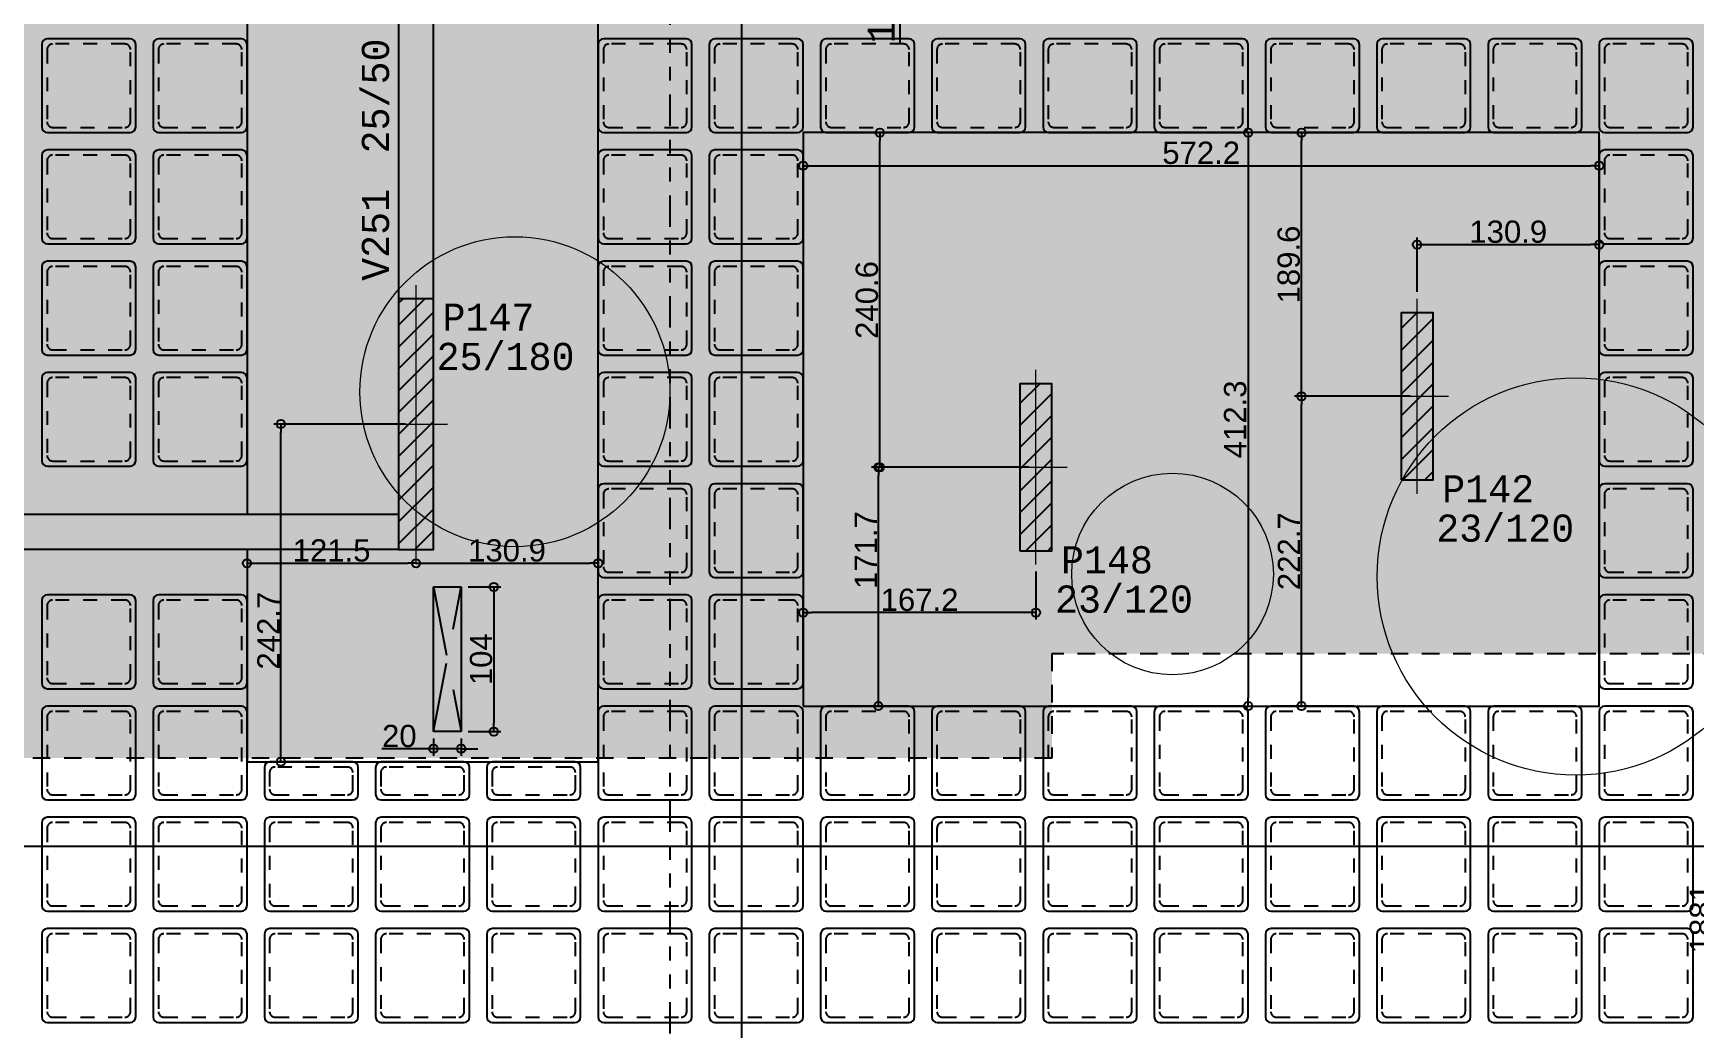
# Model space of a CAD drawing. Header units: millimetres. Extents: x -967 to 563, y -1588 to 506.
# Drawn here: x 53.28 to 65.23, y -255.93 to -248.77 of the extents above; entities that cross this region are included whole.
import ezdxf

# ---------------------------------------------------------------- set-up
doc = ezdxf.new("R2010")
doc.units = ezdxf.units.MM
for name, pattern in [('347-XXXX-ARQ-BASE-019-TÉRREO$0$HIDDEN2', [0.1875, 0.125, -0.0625]), ('CYPE_RAYAPUNTOPUNTO', [0.45, 0.225, -0.075, 0, -0.075, 0, -0.075]), ('DASHDOT', [1, 0.5, -0.25, 0, -0.25]), ('ESTILO_TQS_0001', [1, 0.7, -0.3]), ('TRAZO_HUECO', [0.75, 0.5, -0.25])]:
    doc.linetypes.add(name, pattern=pattern)
for name, color, linetype in [('1', 5, 'Continuous'), ('11', 7, 'Continuous'), ('12', 4, 'Continuous'), ('208', 13, 'Continuous'), ('237', 5, 'Continuous'), ('241', 7, 'TRAZO_HUECO'), ('251', 5, 'Continuous'), ('252', 153, 'ESTILO_TQS_0001'), ('3', 2, 'Continuous'), ('347-XXXX-ARQ-BASE-013-IMPLANTAÇÃO$0$_XREF-ARQ', 7, 'Continuous'), ('347-XXXX-ARQ-BASE-019-TÉRREO$0$AR-PRJ', 11, '347-XXXX-ARQ-BASE-019-TÉRREO$0$HIDDEN2'), ('8', 7, 'Continuous'), ('9', 7, 'Continuous'), ('COTAS', 1, 'Continuous'), ('EIXOS', 8, 'DASHDOT')]:
    doc.layers.add(name, color=color, linetype=linetype)
doc.layers.add('PILAR_EIXOS', color=1, linetype='Continuous', lineweight=0)
doc.layers.add('PILAR_HACH', color=4, linetype='Continuous', lineweight=0)
doc.styles.add('ARIAL', font='arial.ttf')
doc.styles.add('TQS_LUCIDA_CONSOLE', font='lucon.TTF')
doc.dimstyles.new('AVILLA 100 2', dxfattribs={"dimtxt": 0.16, "dimasz": 0.06, "dimexe": 0.05, "dimexo": 0.05, "dimgap": 0.01, "dimtad": 3, "dimdec": 1, "dimlfac": 100, "dimzin": 9, "dimdsep": 46, "dimtxsty": 'ARIAL', "dimblk": 'ORIGIN', "dimcen": 1.5, "dimclrd": 10, "dimclre": 10, "dimclrt": 7, "dimadec": 0, "dimazin": 0, "dimtfac": 1, "dimtdec": 1, "dimtmove": 0, "dimatfit": 1, "dimfxl": 1, "dimarcsym": 0})
pattern_1 = [(45, (585.15059, -196.08026), (-0.07857724, 0.07857724), [])]

# ---------------------------------------------------------------- blocks, each defined once
blk = doc.blocks.new('ENCHIMENTO_PISO TERREO')
h = blk.add_hatch(color=9)
h.dxf.hatch_style = 1
h.paths.add_polyline_path([(27.7, 0.14), (27.7, 0.75), (31.15, 0.75), (31.15, 5.14), (24.8495, 5.14), (24.8495, 7.04), (12.06, 7.04), (12.06, 4.64), (4, 4.64), (4, 7.04), (-8.79, 7.04), (-8.7905, 5.14), (-15.09, 5.14), (-15.09, 0.75), (-11.64, 0.75), (-11.64, 0.17), (-11.64, -2.71), (-15.09, -2.71), (-15.09, -9.5), (-8.39, -9.5), (-8.39, -11), (1.35, -11), (1.35, -10.25), (14.71, -10.25), (14.71, -11), (24.45, -11), (24.45, -9.5), (31.15, -9.5), (31.15, -5.11), (27.7, -5.11)])
at = {"layer": '347-XXXX-ARQ-BASE-019-TÉRREO$0$AR-PRJ', "color": 9}
blk.add_lwpolyline([(24.45, -11), (14.71, -11), (14.71, -10.25), (1.35, -10.25), (1.35, -11), (-8.39, -11), (-8.39, -9.5), (-15.09, -9.5), (-15.09, -2.71), (-11.64, -2.71), (-11.64, 0.14)], dxfattribs=at)
blk = doc.blocks.new('_VAONER063700637000750007500')
at = {"layer": '251', "color": 8}
for p, q in [((-33.725, 29.725), (-33.725, -29.725)), ((29.725, 33.725), (-29.725, 33.725)), ((33.725, -29.725), (33.725, 29.725)), ((-29.725, -33.725), (29.725, -33.725))]:
    blk.add_line(p, q, dxfattribs=at)
for centre, start, end in [((-29.725, 29.725), 90, 180), ((29.725, 29.725), 0, 90), ((-29.725, -29.725), 180, 270), ((29.725, -29.725), 270, 0)]:
    blk.add_arc(centre, 4, start, end, dxfattribs=at)
at = {"layer": '252', "color": 8}
for p, q in [((-29.975, 25.975), (-29.975, -25.975)), ((25.975, 29.975), (-25.975, 29.975)), ((29.975, -25.975), (29.975, 25.975)), ((-25.975, -29.975), (25.975, -29.975))]:
    blk.add_line(p, q, dxfattribs=at)
for centre, start, end in [((-25.975, 25.975), 90, 180), ((25.975, 25.975), 0, 90), ((-25.975, -25.975), 180, 270), ((25.975, -25.975), 270, 0)]:
    blk.add_arc(centre, 4, start, end, dxfattribs=at)
blk = doc.blocks.new('_VAONER063700237000750007500')
at = {"layer": '251', "color": 8}
for p, q in [((29.725, 13.725), (-29.725, 13.725)), ((-33.725, 9.725), (-33.725, -9.725)), ((33.725, -9.725), (33.725, 9.725)), ((-29.725, -13.725), (29.725, -13.725))]:
    blk.add_line(p, q, dxfattribs=at)
for centre, start, end in [((-29.725, 9.725), 90, 180), ((29.725, 9.725), 0, 90), ((-29.725, -9.725), 180, 270), ((29.725, -9.725), 270, 0)]:
    blk.add_arc(centre, 4, start, end, dxfattribs=at)
at = {"layer": '252', "color": 8}
for p, q in [((-29.975, 5.975), (-29.975, -5.975)), ((25.975, 9.975), (-25.975, 9.975)), ((29.975, -5.975), (29.975, 5.975)), ((-25.975, -9.975), (25.975, -9.975))]:
    blk.add_line(p, q, dxfattribs=at)
for centre, start, end in [((-25.975, 5.975), 90, 180), ((25.975, 5.975), 0, 90), ((-25.975, -5.975), 180, 270), ((25.975, -5.975), 270, 0)]:
    blk.add_arc(centre, 4, start, end, dxfattribs=at)
blk = doc.blocks.new('NERVURADA TÉRREO 1 MODELO 2 (LO) R0')
at = {"layer": '208', "xscale": 0.01, "yscale": 0.01, "zscale": 0.01}
for name, p in [('_VAONER063700637000750007500', (725.857, -762.317)), ('_VAONER063700637000750007500', (726.657, -762.317)), ('_VAONER063700637000750007500', (729.855, -762.317)), ('_VAONER063700637000750007500', (730.654, -762.317)), ('_VAONER063700637000750007500', (731.454, -762.317)), ('_VAONER063700637000750007500', (732.253, -762.317)), ('_VAONER063700637000750007500', (733.053, -762.317)), ('_VAONER063700637000750007500', (733.852, -762.317)), ('_VAONER063700637000750007500', (734.652, -762.317)), ('_VAONER063700637000750007500', (735.451, -762.317)), ('_VAONER063700637000750007500', (736.251, -762.317)), ('_VAONER063700637000750007500', (737.05, -762.317)), ('_VAONER063700637000750007500', (725.857, -763.116)), ('_VAONER063700637000750007500', (726.657, -763.116)), ('_VAONER063700637000750007500', (729.855, -763.116)), ('_VAONER063700637000750007500', (730.654, -763.116)), ('_VAONER063700637000750007500', (737.05, -763.116)), ('_VAONER063700637000750007500', (725.857, -763.916)), ('_VAONER063700637000750007500', (726.657, -763.916)), ('_VAONER063700637000750007500', (729.855, -763.916)), ('_VAONER063700637000750007500', (730.654, -763.916)), ('_VAONER063700637000750007500', (737.05, -763.916)), ('_VAONER063700637000750007500', (725.857, -764.715)), ('_VAONER063700637000750007500', (726.657, -764.715)), ('_VAONER063700637000750007500', (729.855, -764.715)), ('_VAONER063700637000750007500', (730.654, -764.715)), ('_VAONER063700637000750007500', (737.05, -764.715)), ('_VAONER063700637000750007500', (729.855, -765.515)), ('_VAONER063700637000750007500', (730.654, -765.515)), ('_VAONER063700637000750007500', (737.05, -765.515)), ('_VAONER063700637000750007500', (725.857, -766.314)), ('_VAONER063700637000750007500', (726.657, -766.314)), ('_VAONER063700637000750007500', (729.855, -766.314)), ('_VAONER063700637000750007500', (730.654, -766.314)), ('_VAONER063700637000750007500', (737.05, -766.314)), ('_VAONER063700637000750007500', (725.857, -767.114)), ('_VAONER063700637000750007500', (726.657, -767.114)), ('_VAONER063700637000750007500', (729.855, -767.114)), ('_VAONER063700637000750007500', (730.654, -767.114)), ('_VAONER063700637000750007500', (731.454, -767.114)), ('_VAONER063700637000750007500', (732.253, -767.114)), ('_VAONER063700637000750007500', (733.053, -767.114)), ('_VAONER063700637000750007500', (733.852, -767.114)), ('_VAONER063700637000750007500', (734.652, -767.114)), ('_VAONER063700637000750007500', (735.451, -767.114)), ('_VAONER063700637000750007500', (736.251, -767.114)), ('_VAONER063700637000750007500', (737.05, -767.114)), ('_VAONER063700237000750007500', (727.456, -767.314)), ('_VAONER063700237000750007500', (728.256, -767.314)), ('_VAONER063700237000750007500', (729.055, -767.314)), ('_VAONER063700637000750007500', (725.857, -767.913)), ('_VAONER063700637000750007500', (726.657, -767.913)), ('_VAONER063700637000750007500', (727.456, -767.913)), ('_VAONER063700637000750007500', (728.256, -767.913)), ('_VAONER063700637000750007500', (729.055, -767.913)), ('_VAONER063700637000750007500', (729.855, -767.913)), ('_VAONER063700637000750007500', (730.654, -767.913)), ('_VAONER063700637000750007500', (731.454, -767.913)), ('_VAONER063700637000750007500', (732.253, -767.913)), ('_VAONER063700637000750007500', (733.053, -767.913)), ('_VAONER063700637000750007500', (733.852, -767.913)), ('_VAONER063700637000750007500', (734.652, -767.913)), ('_VAONER063700637000750007500', (735.451, -767.913)), ('_VAONER063700637000750007500', (736.251, -767.913)), ('_VAONER063700637000750007500', (737.05, -767.913)), ('_VAONER063700637000750007500', (725.857, -768.713)), ('_VAONER063700637000750007500', (726.657, -768.713)), ('_VAONER063700637000750007500', (727.456, -768.713)), ('_VAONER063700637000750007500', (728.256, -768.713)), ('_VAONER063700637000750007500', (729.055, -768.713)), ('_VAONER063700637000750007500', (729.855, -768.713)), ('_VAONER063700637000750007500', (730.654, -768.713)), ('_VAONER063700637000750007500', (731.454, -768.713)), ('_VAONER063700637000750007500', (732.253, -768.713)), ('_VAONER063700637000750007500', (733.053, -768.713)), ('_VAONER063700637000750007500', (733.852, -768.713)), ('_VAONER063700637000750007500', (734.652, -768.713)), ('_VAONER063700637000750007500', (735.451, -768.713)), ('_VAONER063700637000750007500', (736.251, -768.713)), ('_VAONER063700637000750007500', (737.05, -768.713))]:
    blk.add_blockref(name, p, dxfattribs=at)
blk = doc.blocks.new('_Origin')
at = {"color": 0, "linetype": 'ByBlock', "lineweight": -2}
blk.add_line((0, 0), (-1, 0), dxfattribs=at)
blk.add_circle((0, 0), 0.5, dxfattribs=at)
blk = doc.blocks.new('Eixos do pilar')
at = {"layer": 'PILAR_EIXOS'}
for p, q in [((0, -0.5), (0, 0.5)), ((-0.5, 0), (0.5, 0))]:
    blk.add_line(p, q, dxfattribs=at)
blk = doc.blocks.new('EIXOS DE OBRA TERREO1')
at = {"layer": 'EIXOS', "linetype": 'CYPE_RAYAPUNTOPUNTO'}
blk.add_line((730.0342, -130.4804), (730.0342, -190.271), dxfattribs=at)
blk = doc.blocks.new('*D466')
at = {"layer": 'COTAS', "color": 10, "linetype": 'ByBlock', "lineweight": -2, "transparency": 16777216}
blk.add_line((836.229, -597.77), (837.324, -597.77), dxfattribs=at)
at = {"layer": 'Defpoints', "color": 0, "linetype": 'ByBlock', "transparency": 16777216}
for p in [(836.169, -597.77), (837.384, -597.77), (837.384, -597.77)]:
    blk.add_point(p, dxfattribs=at)
at = {"layer": 'COTAS', "color": 10, "linetype": 'ByBlock', "lineweight": -2, "transparency": 16777216, "xscale": 0.06, "yscale": 0.06, "zscale": 0.06, "rotation": 180}
blk.add_blockref('_Origin', (836.169, -597.77), dxfattribs=at)
at = {"layer": 'COTAS', "color": 10, "linetype": 'ByBlock', "lineweight": -2, "transparency": 16777216, "xscale": 0.06, "yscale": 0.06, "zscale": 0.06}
blk.add_blockref('_Origin', (837.384, -597.77), dxfattribs=at)
at = {"layer": 'COTAS', "color": 7, "linetype": 'ByBlock', "transparency": 16777216, "insert": (836.777, -597.679), "char_height": 0.16, "attachment_point": 5, "style": 'ARIAL'}
blk.add_mtext('121.5', dxfattribs=at)
blk = doc.blocks.new('*D467')
at = {"layer": 'COTAS', "color": 10, "linetype": 'ByBlock', "lineweight": -2, "transparency": 16777216}
for p, q in [((837.444, -597.77), (838.633, -597.77)), ((838.693, -598.668), (838.693, -597.72))]:
    blk.add_line(p, q, dxfattribs=at)
at = {"layer": 'Defpoints', "color": 0, "linetype": 'ByBlock', "transparency": 16777216}
for p in [(837.384, -597.77), (838.693, -597.77), (838.693, -598.718)]:
    blk.add_point(p, dxfattribs=at)
at = {"layer": 'COTAS', "color": 10, "linetype": 'ByBlock', "lineweight": -2, "transparency": 16777216, "xscale": 0.06, "yscale": 0.06, "zscale": 0.06, "rotation": 180}
blk.add_blockref('_Origin', (837.384, -597.77), dxfattribs=at)
at = {"layer": 'COTAS', "color": 10, "linetype": 'ByBlock', "lineweight": -2, "transparency": 16777216, "xscale": 0.06, "yscale": 0.06, "zscale": 0.06}
blk.add_blockref('_Origin', (838.693, -597.77), dxfattribs=at)
at = {"layer": 'COTAS', "color": 7, "linetype": 'ByBlock', "transparency": 16777216, "insert": (838.038, -597.679), "char_height": 0.16, "attachment_point": 5, "style": 'ARIAL'}
blk.add_mtext('130.9', dxfattribs=at)
blk = doc.blocks.new('*D468')
at = {"layer": 'COTAS', "color": 10, "linetype": 'ByBlock', "lineweight": -2, "transparency": 16777216}
for p, q in [((837.309, -596.77), (836.363, -596.77)), ((836.413, -599.137), (836.413, -596.83)), ((836.373, -599.197), (836.363, -599.197))]:
    blk.add_line(p, q, dxfattribs=at)
at = {"layer": 'Defpoints', "color": 0, "linetype": 'ByBlock', "transparency": 16777216}
for p in [(836.413, -596.77), (837.359, -596.77), (836.423, -599.197)]:
    blk.add_point(p, dxfattribs=at)
at = {"layer": 'COTAS', "color": 10, "linetype": 'ByBlock', "lineweight": -2, "transparency": 16777216, "xscale": 0.06, "yscale": 0.06, "zscale": 0.06}
for p, rotation in [((836.413, -596.77), 90), ((836.413, -599.197), 270)]:
    blk.add_blockref('_Origin', p, dxfattribs=dict(at, rotation=rotation))
at = {"layer": 'COTAS', "color": 7, "linetype": 'ByBlock', "transparency": 16777216, "insert": (836.323, -598.255), "char_height": 0.16, "attachment_point": 5, "rotation": 90, "style": 'ARIAL'}
blk.add_mtext('242.7', dxfattribs=at)
blk = doc.blocks.new('*D529')
at = {"layer": 'COTAS', "color": 10, "linetype": 'ByBlock', "lineweight": -2, "transparency": 16777216}
for p, q in [((840.167, -597.83), (840.167, -598.175)), ((841.839, -597.83), (841.839, -598.175)), ((841.779, -598.125), (840.227, -598.125))]:
    blk.add_line(p, q, dxfattribs=at)
at = {"layer": 'Defpoints', "color": 0, "linetype": 'ByBlock', "transparency": 16777216}
for p in [(840.167, -597.78), (841.839, -597.78), (840.167, -598.125)]:
    blk.add_point(p, dxfattribs=at)
at = {"layer": 'COTAS', "color": 10, "linetype": 'ByBlock', "lineweight": -2, "transparency": 16777216, "xscale": 0.06, "yscale": 0.06, "zscale": 0.06, "rotation": 180}
blk.add_blockref('_Origin', (840.167, -598.125), dxfattribs=at)
at = {"layer": 'COTAS', "color": 10, "linetype": 'ByBlock', "lineweight": -2, "transparency": 16777216, "xscale": 0.06, "yscale": 0.06, "zscale": 0.06}
blk.add_blockref('_Origin', (841.839, -598.125), dxfattribs=at)
at = {"layer": 'COTAS', "color": 7, "linetype": 'ByBlock', "transparency": 16777216, "insert": (841.003, -598.034), "char_height": 0.16, "attachment_point": 5, "style": 'ARIAL'}
blk.add_mtext('167.2', dxfattribs=at)
blk = doc.blocks.new('*D530')
at = {"layer": 'COTAS', "color": 10, "linetype": 'ByBlock', "lineweight": -2, "transparency": 16777216}
for p, q in [((845.888, -595.153), (845.888, -595.53)), ((844.579, -595.82), (844.579, -595.43)), ((844.639, -595.48), (845.828, -595.48))]:
    blk.add_line(p, q, dxfattribs=at)
at = {"layer": 'Defpoints', "color": 0, "linetype": 'ByBlock', "transparency": 16777216}
for p in [(845.888, -595.103), (845.888, -595.48), (844.579, -595.87)]:
    blk.add_point(p, dxfattribs=at)
at = {"layer": 'COTAS', "color": 10, "linetype": 'ByBlock', "lineweight": -2, "transparency": 16777216, "xscale": 0.06, "yscale": 0.06, "zscale": 0.06, "rotation": 180}
blk.add_blockref('_Origin', (844.579, -595.48), dxfattribs=at)
at = {"layer": 'COTAS', "color": 10, "linetype": 'ByBlock', "lineweight": -2, "transparency": 16777216, "xscale": 0.06, "yscale": 0.06, "zscale": 0.06}
blk.add_blockref('_Origin', (845.888, -595.48), dxfattribs=at)
at = {"layer": 'COTAS', "color": 7, "linetype": 'ByBlock', "transparency": 16777216, "insert": (845.234, -595.388), "char_height": 0.16, "attachment_point": 5, "style": 'ARIAL'}
blk.add_mtext('130.9', dxfattribs=at)
blk = doc.blocks.new('*D531')
at = {"layer": 'COTAS', "color": 10, "linetype": 'ByBlock', "lineweight": -2, "transparency": 16777216}
for p, q in [((841.789, -597.08), (840.657, -597.08)), ((840.707, -598.737), (840.707, -597.14)), ((840.679, -598.797), (840.757, -598.797))]:
    blk.add_line(p, q, dxfattribs=at)
at = {"layer": 'Defpoints', "color": 0, "linetype": 'ByBlock', "transparency": 16777216}
for p in [(840.707, -597.08), (841.839, -597.08), (840.629, -598.797)]:
    blk.add_point(p, dxfattribs=at)
at = {"layer": 'COTAS', "color": 10, "linetype": 'ByBlock', "lineweight": -2, "transparency": 16777216, "xscale": 0.06, "yscale": 0.06, "zscale": 0.06}
for p, rotation in [((840.707, -597.08), 90), ((840.707, -598.797), 270)]:
    blk.add_blockref('_Origin', p, dxfattribs=dict(at, rotation=rotation))
at = {"layer": 'COTAS', "color": 7, "linetype": 'ByBlock', "transparency": 16777216, "insert": (840.617, -597.676), "char_height": 0.16, "attachment_point": 5, "rotation": 90, "style": 'ARIAL'}
blk.add_mtext('171.7', dxfattribs=at)
blk = doc.blocks.new('*D532')
at = {"layer": 'COTAS', "color": 10, "linetype": 'ByBlock', "lineweight": -2, "transparency": 16777216}
for p, q in [((840.717, -597.02), (840.717, -594.735)), ((841.789, -597.08), (840.667, -597.08))]:
    blk.add_line(p, q, dxfattribs=at)
at = {"layer": 'Defpoints', "color": 0, "linetype": 'ByBlock', "transparency": 16777216}
for p in [(840.717, -594.675), (840.717, -594.675), (841.839, -597.08)]:
    blk.add_point(p, dxfattribs=at)
at = {"layer": 'COTAS', "color": 10, "linetype": 'ByBlock', "lineweight": -2, "transparency": 16777216, "xscale": 0.06, "yscale": 0.06, "zscale": 0.06}
for p, rotation in [((840.717, -594.675), 90), ((840.717, -597.08), 270)]:
    blk.add_blockref('_Origin', p, dxfattribs=dict(at, rotation=rotation))
at = {"layer": 'COTAS', "color": 7, "linetype": 'ByBlock', "transparency": 16777216, "insert": (840.625, -595.878), "char_height": 0.16, "attachment_point": 5, "rotation": 90, "style": 'ARIAL'}
blk.add_mtext('240.6', dxfattribs=at)
blk = doc.blocks.new('*D533')
at = {"layer": 'COTAS', "color": 10, "linetype": 'ByBlock', "lineweight": -2, "transparency": 16777216}
for p, q in [((844.529, -596.57), (843.698, -596.57)), ((843.748, -598.737), (843.748, -596.63)), ((843.777, -598.797), (843.698, -598.797))]:
    blk.add_line(p, q, dxfattribs=at)
at = {"layer": 'Defpoints', "color": 0, "linetype": 'ByBlock', "transparency": 16777216}
for p in [(843.748, -596.57), (844.579, -596.57), (843.827, -598.797)]:
    blk.add_point(p, dxfattribs=at)
at = {"layer": 'COTAS', "color": 10, "linetype": 'ByBlock', "lineweight": -2, "transparency": 16777216, "xscale": 0.06, "yscale": 0.06, "zscale": 0.06}
for p, rotation in [((843.748, -596.57), 90), ((843.748, -598.797), 270)]:
    blk.add_blockref('_Origin', p, dxfattribs=dict(at, rotation=rotation))
at = {"layer": 'COTAS', "color": 7, "linetype": 'ByBlock', "transparency": 16777216, "insert": (843.658, -597.684), "char_height": 0.16, "attachment_point": 5, "rotation": 90, "style": 'ARIAL'}
blk.add_mtext('222.7', dxfattribs=at)
blk = doc.blocks.new('*D534')
at = {"layer": 'COTAS', "color": 10, "linetype": 'ByBlock', "lineweight": -2, "transparency": 16777216}
for p, q in [((843.777, -594.675), (843.698, -594.675)), ((843.748, -596.51), (843.748, -594.735)), ((844.529, -596.57), (843.698, -596.57))]:
    blk.add_line(p, q, dxfattribs=at)
at = {"layer": 'Defpoints', "color": 0, "linetype": 'ByBlock', "transparency": 16777216}
for p in [(843.748, -594.675), (843.827, -594.675), (844.579, -596.57)]:
    blk.add_point(p, dxfattribs=at)
at = {"layer": 'COTAS', "color": 10, "linetype": 'ByBlock', "lineweight": -2, "transparency": 16777216, "xscale": 0.06, "yscale": 0.06, "zscale": 0.06}
for p, rotation in [((843.748, -594.675), 90), ((843.748, -596.57), 270)]:
    blk.add_blockref('_Origin', p, dxfattribs=dict(at, rotation=rotation))
at = {"layer": 'COTAS', "color": 7, "linetype": 'ByBlock', "transparency": 16777216, "insert": (843.657, -595.623), "char_height": 0.16, "attachment_point": 5, "rotation": 90, "style": 'ARIAL'}
blk.add_mtext('189.6', dxfattribs=at)
blk = doc.blocks.new('*D535')
at = {"layer": 'COTAS', "color": 10, "linetype": 'ByBlock', "lineweight": -2, "transparency": 16777216}
for p, q in [((840.167, -594.725), (840.167, -594.963)), ((845.888, -594.725), (845.888, -594.963)), ((840.227, -594.913), (845.828, -594.913))]:
    blk.add_line(p, q, dxfattribs=at)
at = {"layer": 'Defpoints', "color": 0, "linetype": 'ByBlock', "transparency": 16777216}
for p in [(840.167, -594.675), (845.888, -594.675), (845.888, -594.913)]:
    blk.add_point(p, dxfattribs=at)
at = {"layer": 'COTAS', "color": 10, "linetype": 'ByBlock', "lineweight": -2, "transparency": 16777216, "xscale": 0.06, "yscale": 0.06, "zscale": 0.06, "rotation": 180}
blk.add_blockref('_Origin', (840.167, -594.913), dxfattribs=at)
at = {"layer": 'COTAS', "color": 10, "linetype": 'ByBlock', "lineweight": -2, "transparency": 16777216, "xscale": 0.06, "yscale": 0.06, "zscale": 0.06}
blk.add_blockref('_Origin', (845.888, -594.913), dxfattribs=at)
at = {"layer": 'COTAS', "color": 7, "linetype": 'ByBlock', "transparency": 16777216, "insert": (843.027, -594.821), "char_height": 0.16, "attachment_point": 5, "style": 'ARIAL'}
blk.add_mtext('572.2', dxfattribs=at)
blk = doc.blocks.new('*D536')
at = {"layer": 'COTAS', "color": 10, "linetype": 'ByBlock', "lineweight": -2, "transparency": 16777216}
for p, q in [((843.698, -594.675), (843.314, -594.675)), ((843.364, -594.735), (843.364, -598.737))]:
    blk.add_line(p, q, dxfattribs=at)
at = {"layer": 'Defpoints', "color": 0, "linetype": 'ByBlock', "transparency": 16777216}
for p in [(843.748, -594.675), (843.364, -598.797), (843.364, -598.797)]:
    blk.add_point(p, dxfattribs=at)
at = {"layer": 'COTAS', "color": 10, "linetype": 'ByBlock', "lineweight": -2, "transparency": 16777216, "xscale": 0.06, "yscale": 0.06, "zscale": 0.06}
for p, rotation in [((843.364, -594.675), 90), ((843.364, -598.797), 270)]:
    blk.add_blockref('_Origin', p, dxfattribs=dict(at, rotation=rotation))
at = {"layer": 'COTAS', "color": 7, "linetype": 'ByBlock', "transparency": 16777216, "insert": (843.272, -596.736), "char_height": 0.16, "attachment_point": 5, "rotation": 90, "style": 'ARIAL'}
blk.add_mtext('412.3', dxfattribs=at)
blk = doc.blocks.new('*D780')
at = {"layer": 'COTAS', "color": 10, "linetype": 'ByBlock', "lineweight": -2, "transparency": 16777216}
blk.add_line((820.942, -599.805), (875.954, -599.805), dxfattribs=at)
at = {"layer": 'Defpoints', "color": 0, "linetype": 'ByBlock', "transparency": 16777216}
for p in [(820.882, -599.805), (876.014, -599.805), (876.014, -599.805)]:
    blk.add_point(p, dxfattribs=at)
at = {"layer": 'COTAS', "color": 10, "linetype": 'ByBlock', "lineweight": -2, "transparency": 16777216, "xscale": 0.06, "yscale": 0.06, "zscale": 0.06, "rotation": 180}
blk.add_blockref('_Origin', (820.882, -599.805), dxfattribs=at)
at = {"layer": 'COTAS', "color": 10, "linetype": 'ByBlock', "lineweight": -2, "transparency": 16777216, "xscale": 0.06, "yscale": 0.06, "zscale": 0.06}
blk.add_blockref('_Origin', (876.014, -599.805), dxfattribs=at)
at = {"layer": 'COTAS', "color": 7, "linetype": 'ByBlock', "transparency": 16777216, "insert": (848.448, -599.713), "char_height": 0.16, "attachment_point": 5, "style": 'ARIAL'}
blk.add_mtext('5513.2', dxfattribs=at)
blk = doc.blocks.new('*D784')
at = {"layer": 'COTAS', "color": 10, "linetype": 'ByBlock', "lineweight": -2, "transparency": 16777216}
blk.add_line((839.725, -613.67), (839.725, -567.37), dxfattribs=at)
at = {"layer": 'Defpoints', "color": 0, "linetype": 'ByBlock', "transparency": 16777216}
for p in [(839.725, -567.31), (839.725, -567.31), (839.725, -613.73)]:
    blk.add_point(p, dxfattribs=at)
at = {"layer": 'COTAS', "color": 10, "linetype": 'ByBlock', "lineweight": -2, "transparency": 16777216, "xscale": 0.06, "yscale": 0.06, "zscale": 0.06}
for p, rotation in [((839.725, -567.31), 90), ((839.725, -613.73), 270)]:
    blk.add_blockref('_Origin', p, dxfattribs=dict(at, rotation=rotation))
at = {"layer": 'COTAS', "color": 7, "linetype": 'ByBlock', "transparency": 16777216, "insert": (839.633, -590.52), "char_height": 0.16, "attachment_point": 5, "rotation": 90, "style": 'ARIAL'}
blk.add_mtext('4642', dxfattribs=at)
blk = doc.blocks.new('*D785')
at = {"layer": 'COTAS', "color": 10, "linetype": 'ByBlock', "lineweight": -2, "transparency": 16777216}
blk.add_line((846.711, -590.98), (846.711, -609.67), dxfattribs=at)
at = {"layer": 'Defpoints', "color": 0, "linetype": 'ByBlock', "transparency": 16777216}
for p in [(846.711, -590.92), (846.711, -609.73), (846.711, -609.73)]:
    blk.add_point(p, dxfattribs=at)
at = {"layer": 'COTAS', "color": 10, "linetype": 'ByBlock', "lineweight": -2, "transparency": 16777216, "xscale": 0.06, "yscale": 0.06, "zscale": 0.06}
for p, rotation in [((846.711, -590.92), 90), ((846.711, -609.73), 270)]:
    blk.add_blockref('_Origin', p, dxfattribs=dict(at, rotation=rotation))
at = {"layer": 'COTAS', "color": 7, "linetype": 'ByBlock', "transparency": 16777216, "insert": (846.619, -600.325), "char_height": 0.16, "attachment_point": 5, "rotation": 90, "style": 'ARIAL'}
blk.add_mtext('1881', dxfattribs=at)
blk = doc.blocks.new('*D559')
at = {"layer": 'COTAS', "color": 10, "linetype": 'ByBlock', "lineweight": -2, "transparency": 16777216}
for p, q in [((837.759, -597.94), (837.993, -597.94)), ((837.943, -598), (837.943, -598.92)), ((837.759, -598.98), (837.993, -598.98))]:
    blk.add_line(p, q, dxfattribs=at)
at = {"layer": 'Defpoints', "color": 0, "linetype": 'ByBlock', "transparency": 16777216}
for p in [(837.709, -597.94), (837.709, -598.98), (837.943, -598.98)]:
    blk.add_point(p, dxfattribs=at)
at = {"layer": 'COTAS', "color": 10, "linetype": 'ByBlock', "lineweight": -2, "transparency": 16777216, "xscale": 0.06, "yscale": 0.06, "zscale": 0.06}
for p, rotation in [((837.943, -597.94), 90), ((837.943, -598.98), 270)]:
    blk.add_blockref('_Origin', p, dxfattribs=dict(at, rotation=rotation))
at = {"layer": 'COTAS', "color": 7, "linetype": 'ByBlock', "transparency": 16777216, "insert": (837.852, -598.46), "char_height": 0.16, "attachment_point": 5, "rotation": 90, "style": 'ARIAL'}
blk.add_mtext('104', dxfattribs=at)
blk = doc.blocks.new('*D560')
at = {"layer": 'COTAS', "color": 10, "linetype": 'ByBlock', "lineweight": -2, "transparency": 16777216}
for p, q in [((837.449, -599.104), (837.138, -599.104)), ((837.509, -599.03), (837.509, -599.154)), ((837.709, -599.104), (837.509, -599.104)), ((837.709, -599.03), (837.709, -599.154)), ((837.769, -599.104), (837.829, -599.104))]:
    blk.add_line(p, q, dxfattribs=at)
at = {"layer": 'Defpoints', "color": 0, "linetype": 'ByBlock', "transparency": 16777216}
for p in [(837.509, -598.98), (837.709, -598.98), (837.509, -599.104)]:
    blk.add_point(p, dxfattribs=at)
at = {"layer": 'COTAS', "color": 10, "linetype": 'ByBlock', "lineweight": -2, "transparency": 16777216, "xscale": 0.06, "yscale": 0.06, "zscale": 0.06}
blk.add_blockref('_Origin', (837.509, -599.104), dxfattribs=at)
at = {"layer": 'COTAS', "color": 10, "linetype": 'ByBlock', "lineweight": -2, "transparency": 16777216, "xscale": 0.06, "yscale": 0.06, "zscale": 0.06, "rotation": 180}
blk.add_blockref('_Origin', (837.709, -599.104), dxfattribs=at)
at = {"layer": 'COTAS', "color": 7, "linetype": 'ByBlock', "transparency": 16777216, "insert": (837.264, -599.013), "char_height": 0.16, "attachment_point": 5, "style": 'ARIAL'}
blk.add_mtext('20', dxfattribs=at)
blk = doc.blocks.new('COTAS TÉRREO (LO) R0')
at = {"layer": 'COTAS', "linetype": 'ByBlock'}
for base, p1, p2, picture, middle in [((839.7245, -567.3104), (839.7245, -613.7304), (839.7245, -567.3104), '*D784', (839.6329, -590.5204)), ((846.7112, -609.7304), (846.7112, -590.9204), (846.7112, -609.7304), '*D785', (846.6195, -600.3254)), ((840.7171853535, -594.6748861131), (841.8392448012, -597.0803861132), (840.7171853535, -594.6748861131), '*D532', (840.6254936755, -595.8776361132)), ((843.3639362569, -598.7973861131), (843.7483879144, -594.6748861131), (843.3639362569, -598.7973861131), '*D536', (843.2721900086, -596.7361361131)), ((843.7483879144, -594.6748861131), (844.5792448012, -596.5703861132), (843.8269948043, -594.6748861131), '*D534', (843.6566962363, -595.6226361132)), ((843.7484, -596.5704), (843.827, -598.7974), (844.5792, -596.5704), '*D533', (843.6581, -597.6839)), ((837.9434, -598.9804), (837.7092, -597.9404), (837.7092, -598.9804), '*D559', (837.8517, -598.4604))]:
    dim = blk.add_linear_dim(base=base, p1=p1, p2=p2, angle=90, dimstyle='AVILLA 100 2', dxfattribs=at)
    dim.commit()
    dim.dimension.update_dxf_attribs({"geometry": picture, "text_midpoint": middle})
for base, p1, p2, picture, middle in [((845.8882448043, -594.9125758878), (840.1667448043, -594.6748861131), (845.8882448043, -594.6748861131), '*D535', (843.0274948043, -594.8208842098)), ((837.3842, -597.7704), (836.1692, -597.7704), (837.3842, -597.7704), '*D466', (836.7767, -597.6787)), ((838.692744804, -597.770386113), (837.384244801, -597.770386113), (838.692744804, -598.718444541), '*D467', (838.038494803, -597.678639865)), ((840.166744804, -598.125350325), (841.839244801, -597.780386113), (840.166744804, -597.780386113), '*D529', (841.002994803, -598.033658647)), ((837.5092, -599.1044), (837.7092, -598.9804), (837.5092, -598.9804), '*D560', (837.2636, -599.0128)), ((876.0142, -599.8051), (820.882, -599.8051), (876.0142, -599.8051), '*D780', (848.4481, -599.7133))]:
    dim = blk.add_linear_dim(base=base, p1=p1, p2=p2, dimstyle='AVILLA 100 2', dxfattribs=at)
    dim.commit()
    dim.dimension.update_dxf_attribs({"geometry": picture, "text_midpoint": middle})
dim = blk.add_linear_dim(base=(845.8882, -595.4798), p1=(844.5792, -595.8704), p2=(845.8882, -595.1032), dimstyle='AVILLA 100 2', dxfattribs=at)
dim.commit()
dim.dimension.update_dxf_attribs({"geometry": '*D530', "text_midpoint": (845.2337, -595.4798), "dimtype": 128})
for base, p1, p2, picture, middle in [((836.413, -596.7704), (836.423, -599.1974), (837.3592, -596.7704), '*D468', (836.413, -598.2552)), ((840.7072, -597.0804), (840.629, -598.7974), (841.8392, -597.0804), '*D531', (840.7072, -597.6765))]:
    dim = blk.add_linear_dim(base=base, p1=p1, p2=p2, angle=90, dimstyle='AVILLA 100 2', dxfattribs=at)
    dim.commit()
    dim.dimension.update_dxf_attribs({"geometry": picture, "text_midpoint": middle, "dimtype": 128})

msp = doc.modelspace()

# ---------------------------------------------------------------- hatches: boundary and pattern name
at = {"linetype": 'ByBlock'}
h = msp.add_hatch(dxfattribs=at)
h.set_pattern_fill('ANSI31', color=4, scale=0.035)
h.set_pattern_definition(pattern_1)
h.paths.add_polyline_path([(55.9107, -252.4821), (56.1607, -252.4821), (56.1607, -250.6821), (55.9107, -250.6821)])
h = msp.add_hatch(dxfattribs=at)
h.set_pattern_fill('ANSI31', color=4, scale=0.035)
h.set_pattern_definition(pattern_1)
h.paths.add_polyline_path([(63.1157, -251.9821), (63.3457, -251.9821), (63.3457, -250.7821), (63.1157, -250.7821)])
h = msp.add_hatch(dxfattribs=at)
h.set_pattern_fill('ANSI31', color=4, scale=0.035)
h.set_pattern_definition(pattern_1)
h.paths.add_polyline_path([(60.3757, -252.4921), (60.6057, -252.4921), (60.6057, -251.2921), (60.3757, -251.2921)])

# ---------------------------------------------------------------- linework, layer by layer
at = {"layer": '1'}
for points in [[(54.8207, -243.0321), (54.8207, -252.2319)], [(57.3442, -254.0091), (57.3442, -247.5321)], [(55.9107, -247.8821), (55.9107, -250.6821)], [(56.1607, -250.6821), (56.1607, -247.8821)], [(58.8182, -253.6091), (64.5397, -253.6091), (64.5397, -249.4866), (58.8182, -249.4866), (58.8182, -253.6091)], [(55.9107, -252.2319), (51.6057, -252.2319)], [(51.6057, -252.4819), (55.9107, -252.4819)], [(54.8207, -252.4819), (54.8207, -254.0091), (57.3442, -254.0091)]]:
    msp.add_lwpolyline(points, dxfattribs=at)
at = {"layer": '237'}
for p, q in [((56.1607, -253.7921), (56.1607, -252.7521)), ((56.1607, -252.7521), (56.3607, -252.7521)), ((56.3607, -252.7521), (56.3607, -253.7921)), ((56.3607, -253.7921), (56.1607, -253.7921))]:
    msp.add_line(p, q, dxfattribs=at)
at = {"layer": '241'}
for p, q in [((56.1607, -253.7921), (56.3607, -252.7521)), ((56.1607, -252.7521), (56.3607, -253.7921))]:
    msp.add_line(p, q, dxfattribs=at)
at = {"layer": '3'}
for points in [[(55.9107, -252.4821), (56.1607, -252.4821), (56.1607, -250.6821), (55.9107, -250.6821), (55.9107, -252.4821)], [(63.1157, -251.9821), (63.3457, -251.9821), (63.3457, -250.7821), (63.1157, -250.7821), (63.1157, -251.9821)], [(60.3757, -252.4921), (60.6057, -252.4921), (60.6057, -251.2921), (60.3757, -251.2921), (60.3757, -252.4921)]]:
    msp.add_lwpolyline(points, dxfattribs=at)
at = {"layer": 'PILAR_HACH', "color": 2}
for centre, radius in [((56.7466, -251.3492), 1.1141), ((64.3705, -252.6771), 1.4273), ((61.4727, -252.6593), 0.7248)]:
    msp.add_circle(centre, radius, dxfattribs=at)

# ---------------------------------------------------------------- block references
at = {"color": 9, "linetype": 'ByBlock'}
msp.add_blockref('EIXOS DE OBRA TERREO1', (-672.1735, -86.8324), dxfattribs=at)
at = {"layer": '347-XXXX-ARQ-BASE-013-IMPLANTAÇÃO$0$_XREF-ARQ'}
msp.add_blockref('ENCHIMENTO_PISO TERREO', (59.2557, -242.9819), dxfattribs=at)
at = {"layer": 'COTAS', "color": 6, "linetype": 'ByBlock'}
msp.add_blockref('COTAS TÉRREO (LO) R0', (-781.3485, 345.1883), dxfattribs=at)
at = {"layer": 'COTAS', "color": 40, "linetype": 'ByBlock', "true_color": 0xf8d731}
msp.add_blockref('NERVURADA TÉRREO 1 MODELO 2 (LO) R0', (-672.1735, 513.1676), dxfattribs=at)
at = {"layer": 'PILAR_EIXOS'}
for p, xscale, yscale in [((56.0357, -251.5821), 0.4500000000000001, 2), ((63.2307, -251.3821), 0.45, 1.4), ((60.4907, -251.8921), 0.45, 1.4)]:
    msp.add_blockref('Eixos do pilar', p, dxfattribs=dict(at, xscale=xscale, yscale=yscale))

# ---------------------------------------------------------------- texts
at = {"layer": '11', "linetype": 'Continuous', "style": 'TQS_LUCIDA_CONSOLE'}
for s, p in [('12/55', (59.476, -248.8451)), ('25/50', (55.8415, -249.6365))]:
    msp.add_text(s, height=0.195, rotation=90, dxfattribs=at).set_placement(p)
at = {"layer": '12', "linetype": 'Continuous', "style": 'TQS_LUCIDA_CONSOLE'}
for s, p in [('25/180', (56.1832, -251.1929)), ('23/120', (63.3682, -252.427)), ('23/120', (60.6282, -252.937))]:
    msp.add_text(s, height=0.195, dxfattribs=at).set_placement(p)
at = {"layer": '8', "linetype": 'Continuous', "style": 'TQS_LUCIDA_CONSOLE'}
msp.add_text('V251', height=0.195, rotation=90, dxfattribs=at).set_placement((55.8415, -250.5521))
at = {"layer": '9', "linetype": 'Continuous', "style": 'TQS_LUCIDA_CONSOLE'}
for s, p in [('P147', (56.2257, -250.9106)), ('P142', (63.4107, -252.1446)), ('P148', (60.6707, -252.6546))]:
    msp.add_text(s, height=0.195, dxfattribs=at).set_placement(p)

# ---------------------------------------------------------------- leaders
at = {"layer": 'COTAS'}
msp.add_leader([(59.2263, -247.2042), (59.5136, -247.9187), (59.5136, -248.8464)], dimstyle='AVILLA 100 2', dxfattribs=at)

doc.saveas('drawing.dxf')
